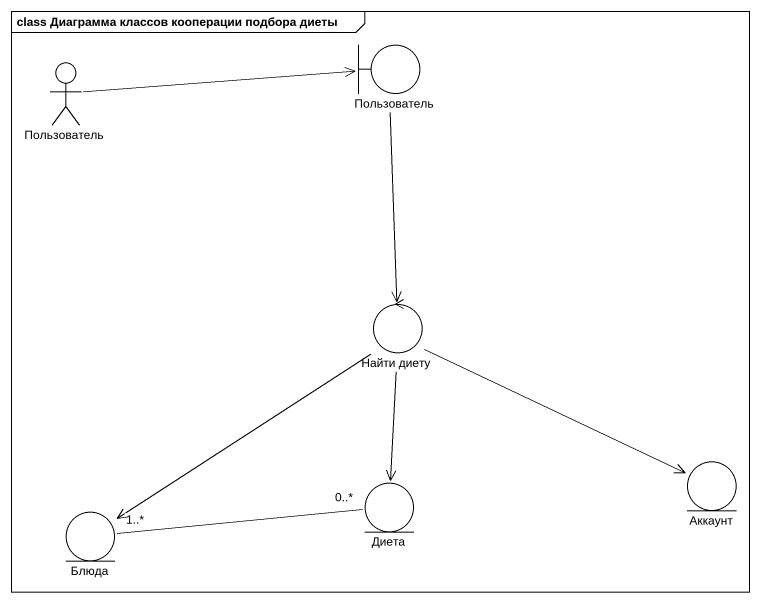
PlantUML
@startuml
mainframe class Диаграмма классов кооперации подбора диеты
boundary Пользователь
actor "Пользователь" as Пользователь_2
control "Найти диету" as Найти_диету
entity Диета
entity Аккаунт
entity Блюда
Пользователь --> Найти_диету
Пользователь_2 -right-> Пользователь
Найти_диету --> Диета
Найти_диету --> Аккаунт
Найти_диету --> Блюда
Диета "0..*" -left- "1..*" Блюда
@enduml
